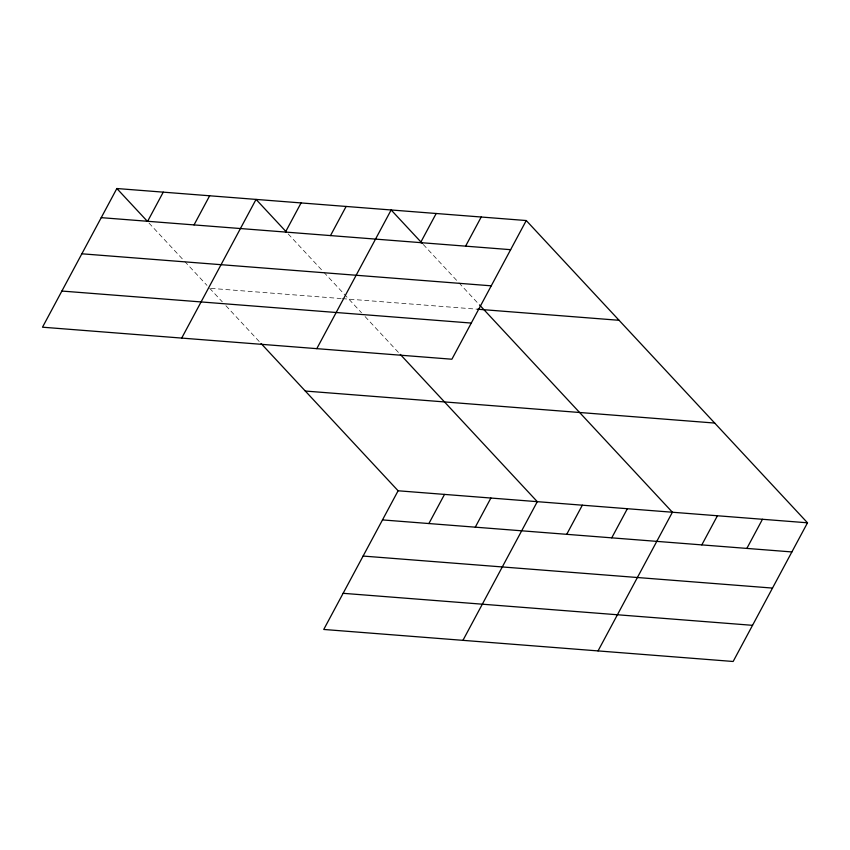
<?xml version="1.0" encoding="UTF-8"?>
<svg xmlns="http://www.w3.org/2000/svg" width="850" height="850" viewBox="0 0 850 850"><rect width="100%" height="100%" fill="white"/><g stroke="black" fill="none" stroke-linecap="round" stroke-linejoin="round"><path stroke-width="0.64" stroke-dasharray="4.25 3.19" d="M210.959 288.373L341.126 298.552M342.422 298.647L477.53 309.219M423.279 244.502L458.086 281.913M458.979 282.869L478.614 303.971M288.182 233.941L322.979 271.341M323.871 272.297L361.494 312.726M365.096 316.604L399.383 353.451M148.984 223.051L183.791 260.451M184.684 261.418L206.996 285.388M209.663 288.267L222.296 301.846M225.909 305.724L260.185 342.561"/><path stroke-width="1.27" d="M526.256 220.543L116.854 188.519L42.5 327.197L451.892 359.221L526.256 220.543L807.5 522.803L733.146 661.481L323.744 629.457L398.108 490.779L807.5 522.803M147.634 221.287L163.253 192.153M194.034 224.91L209.653 195.776M181.698 338.087L256.052 199.41L286.397 232.018M285.462 232.061L301.081 202.927M330.501 235.588L346.12 206.454M316.795 348.649L391.149 209.971L422.386 243.546M420.569 242.633L436.188 213.499M465.598 246.149L481.217 217.016M428.889 523.547L444.507 494.413M475.277 527.17L490.896 498.036M462.942 640.347L537.296 501.67L400.286 354.418M566.716 534.321L582.335 505.187M611.745 537.848L627.364 508.714M598.039 650.909L672.403 512.231L479.506 304.927M701.813 544.893L717.432 515.759M746.852 548.409L762.471 519.276M101.235 217.653L510.638 249.677M81.855 253.799L491.247 285.823M477.53 309.219L619.066 320.291M61.88 291.051L471.283 323.064M305.288 391.043L714.691 423.056M382.489 519.913L791.881 551.937M363.099 556.059L772.501 588.083M343.134 593.311L752.526 625.324M116.854 188.519L147.199 221.127M261.088 343.527L398.108 490.779"/></g></svg>
